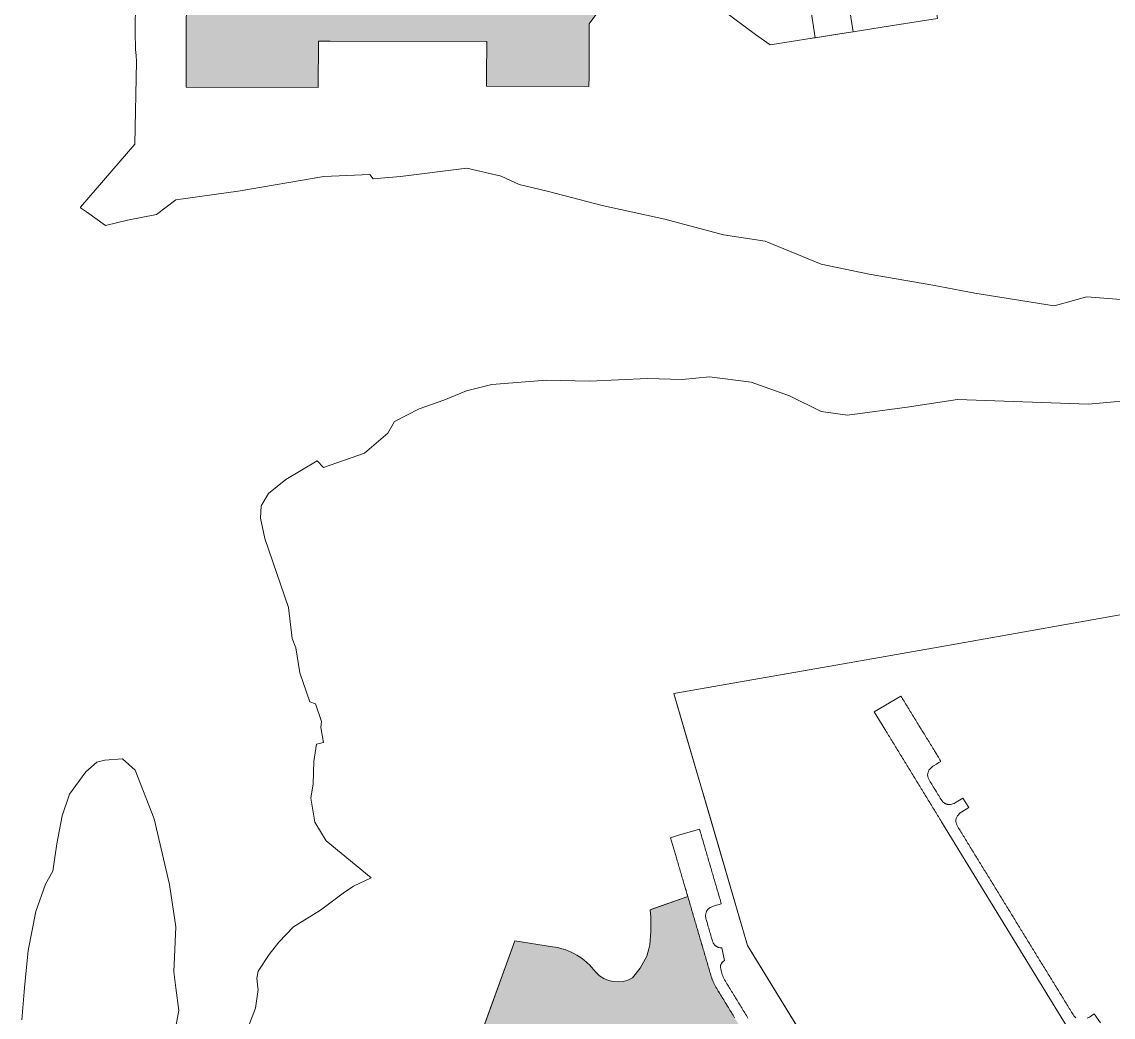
# Model space of a CAD drawing. Header units: metres. Extents: x 662613 to 666742, y 2728069 to 2732733.
# Drawn here: x 662990 to 663576, y 2729539 to 2730074 of the extents above; entities that cross this region are included whole.
import ezdxf

# ---------------------------------------------------------------- set-up
doc = ezdxf.new("R2010")
doc.units = ezdxf.units.M
doc.header["$MEASUREMENT"] = 0
doc.layers.add('Open area$0$INTENSIVE LANDSCAPING AND PLAZAS', color=7, linetype='Continuous', true_color=0xecf9e2)
doc.layers.add('Xref_DQ_MasterPlan_2024$0$DQ_PLOTS', color=252, linetype='Continuous', lineweight=15)
doc.layers.add('Xref_DQ_MasterPlan_2024$0$DQ_ROADS', color=8, linetype='Continuous', lineweight=13)

# ---------------------------------------------------------------- blocks, each defined once
blk = doc.blocks.new('Xref_DQ_MasterPlan_2024$0$DQ_Roads_')
at = {"layer": 'Xref_DQ_MasterPlan_2024$0$DQ_ROADS'}
for points in [[(663372.7587, 2729538.947), (663372.3418, 2729539.6286), (663371.9218, 2729540.3113), (663371.5042, 2729540.9922), (663371.0851, 2729541.6747), (663370.6651, 2729542.3559), (663370.2443, 2729543.0387), (663369.8273, 2729543.7191), (663369.4101, 2729544.4014), (663368.991, 2729545.0824), (663368.5718, 2729545.7643), (663368.1528, 2729546.4462), (663367.7351, 2729547.1274), (663367.318, 2729547.8091), (663366.8997, 2729548.4916), (663366.4814, 2729549.1747), (663366.0611, 2729549.8564), (663365.6452, 2729550.5367), (663365.2276, 2729551.2191), (663364.811, 2729551.9012), (663364.3948, 2729552.5841), (663363.9806, 2729553.2673), (663363.5633, 2729553.9547), (663363.1558, 2729554.6377), (663362.7489, 2729555.327), (663362.3536, 2729556.0177), (663361.9784, 2729556.7123), (663361.628, 2729557.4125), (663361.2995, 2729558.1334), (663361.0003, 2729558.8558), (663360.722, 2729559.5956), (663360.4634, 2729560.3397), (663360.2224, 2729561.0919), (663359.9917, 2729561.8509), (663359.7677, 2729562.6143), (663359.542, 2729563.3814), (663359.3168, 2729564.1489), (663359.0913, 2729564.9157), (663358.8662, 2729565.6841), (663358.6413, 2729566.4503), (663358.4151, 2729567.2174), (663358.1893, 2729567.985), (663357.9661, 2729568.7531), (663357.7404, 2729569.5207), (663357.5159, 2729570.2887), (663357.2882, 2729571.0563), (663357.0627, 2729571.8232), (663356.8374, 2729572.5907), (663356.6105, 2729573.3588), (663356.3881, 2729574.1257), (663356.1635, 2729574.8943), (663355.9394, 2729575.662), (663355.7152, 2729576.4306), (663355.4895, 2729577.198), (663355.2639, 2729577.9661), (663355.0375, 2729578.7331), (663354.8125, 2729579.5009), (663354.5881, 2729580.2688), (663354.3644, 2729581.0361), (663354.1378, 2729581.8042), (663353.9124, 2729582.5716), (663353.6891, 2729583.3392), (663353.4627, 2729584.1078), (663353.2392, 2729584.8748), (663353.0147, 2729585.6423), (663352.7902, 2729586.4108), (663352.565, 2729587.1783), (663352.34, 2729587.9461), (663352.1151, 2729588.7131), (663351.8892, 2729589.4812), (663351.6644, 2729590.2475), (663351.4388, 2729591.0163), (663351.2135, 2729591.7836), (663350.9877, 2729592.5515), (663350.7621, 2729593.3187), (663350.5366, 2729594.0853), (663350.3116, 2729594.8527), (663350.0868, 2729595.6207), (663349.8607, 2729596.3883), (663349.6353, 2729597.1556), (663349.4099, 2729597.9235), (663349.1861, 2729598.6905), (663348.9601, 2729599.459), (663348.7362, 2729600.2261), (663348.5114, 2729600.9943), (663348.287, 2729601.7623), (663348.061, 2729602.5299), (663347.8362, 2729603.2971), (663347.6107, 2729604.0652), (663347.3844, 2729604.8324), (663347.1597, 2729605.6003), (663346.9353, 2729606.368), (663346.7114, 2729607.1356), (663346.4869, 2729607.9032), (663346.2614, 2729608.6718), (663346.0369, 2729609.4391), (663345.8121, 2729610.2065), (663345.5857, 2729610.9746), (663345.3585, 2729611.7431), (663345.1317, 2729612.5091), (663344.9034, 2729613.2764), (663344.6788, 2729614.0433), (663344.4532, 2729614.8113), (663344.2271, 2729615.5783), (663344.001, 2729616.3469), (663343.777, 2729617.1136), (663343.5489, 2729617.8819), (663343.3241, 2729618.6492), (663343.1012, 2729619.4158), (663342.8748, 2729620.1833), (663342.6466, 2729620.9512), (663342.4226, 2729621.7182), (663342.1962, 2729622.4857), (663341.9724, 2729623.253), (663341.7472, 2729624.0216), (663341.5216, 2729624.7886), (663338.324, 2729635.5933), (663342.1862, 2729636.732), (663353.9303, 2729640.1945), (663354.2781, 2729638.9907), (663354.498, 2729638.2217), (663354.7257, 2729637.4547), (663354.9515, 2729636.687), (663355.1766, 2729635.9195), (663355.3999, 2729635.1516), (663355.6259, 2729634.3854), (663355.8513, 2729633.6168), (663356.0771, 2729632.8495), (663356.3049, 2729632.0826), (663356.5308, 2729631.3143), (663356.7553, 2729630.5466), (663356.9812, 2729629.7805), (663357.2071, 2729629.0122), (663357.4378, 2729628.2427), (663357.6607, 2729627.4771), (663357.8855, 2729626.7102), (663358.1075, 2729625.9409), (663358.3334, 2729625.1732), (663358.5583, 2729624.4058), (663358.7841, 2729623.6385), (663359.0069, 2729622.8703), (663359.2318, 2729622.1026), (663359.4612, 2729621.3352), (663359.9078, 2729619.7979), (663360.1319, 2729619.0303), (663360.3561, 2729618.2625), (663360.579, 2729617.4935), (663360.8054, 2729616.7271), (663361.0283, 2729615.9591), (663361.2512, 2729615.1904), (663361.4761, 2729614.4232), (663361.7012, 2729613.655), (663361.926, 2729612.8872), (663362.151, 2729612.1193), (663362.3742, 2729611.3513), (663362.5988, 2729610.5839), (663362.8228, 2729609.8151), (663363.0462, 2729609.048), (663363.2715, 2729608.2794), (663363.4948, 2729607.5113), (663363.7193, 2729606.7441), (663363.943, 2729605.9752), (663364.4926, 2729604.0895), (663364.7163, 2729603.3217), (663364.9401, 2729602.5518), (663365.1605, 2729601.7851), (663365.3834, 2729601.015), (663365.637, 2729600.1159), (663364.4739, 2729599.7705), (663363.708, 2729599.5415), (663361.817, 2729598.9728), (663361.0601, 2729598.7172), (663359.5681, 2729598.0855), (663359.2123, 2729597.859), (663358.8731, 2729597.6083), (663358.5584, 2729597.2998), (663358.2649, 2729596.971), (663357.998, 2729596.551), (663357.7518, 2729596.1186), (663357.6401, 2729595.7923), (663357.5515, 2729595.459), (663357.224, 2729593.9718), (663357.3884, 2729592.1339), (663357.5308, 2729591.6148), (663357.9784, 2729590.0436), (663358.2031, 2729589.2753), (663358.4265, 2729588.5076), (663358.6479, 2729587.7394), (663358.8757, 2729586.972), (663359.0998, 2729586.2032), (663359.3221, 2729585.4355), (663359.5436, 2729584.6671), (663359.7687, 2729583.8991), (663359.9966, 2729583.132), (663360.2205, 2729582.3586), (663360.446, 2729581.5959), (663360.6711, 2729580.8282), (663360.916, 2729580.0667), (663361.1881, 2729579.3008), (663361.2612, 2729579.1403), (663361.3342, 2729578.9798), (663361.5648, 2729578.7021), (663362.1032, 2729577.976), (663362.2364, 2729577.8255), (663362.3796, 2729577.6845), (663362.5387, 2729577.5678), (663362.7057, 2729577.4625), (663363.0185, 2729577.25), (663363.3309, 2729577.0368), (663363.4182, 2729576.9808), (663363.5094, 2729576.9393), (663364.0289, 2729576.7329), (663364.5148, 2729576.6209), (663365.0072, 2729576.543), (663365.5022, 2729576.483), (663366.0002, 2729576.4577), (663367.2812, 2729569.7391), (663366.5534, 2729569.1886), (663366.0022, 2729568.6293), (663365.6691, 2729568.1214), (663365.4718, 2729567.6251), (663365.2728, 2729567.1064), (663365.2005, 2729566.7015), (663365.1973, 2729565.925), (663365.3263, 2729565.148), (663365.5198, 2729564.3735), (663365.7264, 2729563.604), (663365.9285, 2729562.8417), (663366.1372, 2729562.0937), (663366.3869, 2729561.3519), (663366.6865, 2729560.634), (663367.044, 2729559.932), (663367.4252, 2729559.2405), (663367.8248, 2729558.5506), (663368.2422, 2729557.8689), (663368.6593, 2729557.1863), (663369.0782, 2729556.5039), (663369.4954, 2729555.8222), (663369.9132, 2729555.1419), (663370.3331, 2729554.4583), (663370.7539, 2729553.7745), (663371.1728, 2729553.092), (663371.5843, 2729552.4086), (663371.9969, 2729551.7254), (663372.4133, 2729551.0419), (663372.8303, 2729550.3594), (663373.2487, 2729549.6765), (663373.6666, 2729548.9959), (663374.0829, 2729548.3121), (663374.5035, 2729547.6301), (663374.9208, 2729546.9497), (663375.3385, 2729546.2667), (663375.7597, 2729545.5854), (663376.1769, 2729544.9016), (663376.5948, 2729544.2206), (663377.0103, 2729543.5375), (663377.4288, 2729542.8577), (663377.846, 2729542.1712), (663378.2614, 2729541.489), (663378.6786, 2729540.8075), (663379.0955, 2729540.1234), (663379.5116, 2729539.4402), (663379.9277, 2729538.7589)], [(663555.7743, 2729526.7355), (663545.3522, 2729543.9718), (663498.0285, 2729620.995), (663485.8703, 2729640.975), (663483.9062, 2729644.2058), (663483.4868, 2729644.89), (663483.07, 2729645.5733), (663482.6524, 2729646.2555), (663482.2298, 2729646.9361), (663481.8129, 2729647.6198), (663481.3975, 2729648.302), (663480.9807, 2729648.9811), (663480.5627, 2729649.6654), (663480.1402, 2729650.3498), (663479.7228, 2729651.0293), (663479.3051, 2729651.7112), (663478.8903, 2729652.3924), (663478.4674, 2729653.077), (663478.0516, 2729653.7577), (663477.6319, 2729654.4415), (663477.2171, 2729655.1229), (663476.7978, 2729655.8052), (663476.3759, 2729656.4869), (663475.958, 2729657.1685), (663475.5417, 2729657.8483), (663475.123, 2729658.5303), (663474.7057, 2729659.2145), (663474.287, 2729659.8968), (663473.8699, 2729660.5772), (663473.4524, 2729661.2597), (663473.0347, 2729661.9423), (663472.6139, 2729662.6242), (663472.1973, 2729663.3053), (663471.7797, 2729663.9883), (663471.361, 2729664.6699), (663470.942, 2729665.3526), (663470.5253, 2729666.0341), (663470.1052, 2729666.7174), (663469.6893, 2729667.3977), (663469.2723, 2729668.0799), (663468.852, 2729668.7624), (663468.4308, 2729669.4439), (663468.0116, 2729670.126), (663467.5939, 2729670.8053), (663467.1775, 2729671.4867), (663466.758, 2729672.1712), (663466.3382, 2729672.8522), (663465.9211, 2729673.5332), (663465.5035, 2729674.2155), (663465.0866, 2729674.8969), (663464.6683, 2729675.5799), (663464.2507, 2729676.2627), (663463.8321, 2729676.9458), (663463.4153, 2729677.6278), (663462.9998, 2729678.3092), (663462.5851, 2729678.9926), (663462.1694, 2729679.6765), (663461.7531, 2729680.3593), (663461.3375, 2729681.043), (663460.9204, 2729681.7216), (663460.5017, 2729682.4037), (663460.0839, 2729683.0858), (663459.6663, 2729683.7674), (663459.2482, 2729684.4496), (663458.83, 2729685.1317), (663458.4089, 2729685.8164), (663457.9855, 2729686.5023), (663457.5707, 2729687.1739), (663457.1519, 2729687.8552), (663456.7356, 2729688.5373), (663456.3217, 2729689.2191), (663455.9059, 2729689.9027), (663455.4888, 2729690.5866), (663455.0743, 2729691.2695), (663454.6572, 2729691.9509), (663454.2419, 2729692.6331), (663453.8251, 2729693.3163), (663453.4354, 2729693.9582), (663447.8057, 2729703.1514), (663462.1041, 2729711.6499), (663462.5246, 2729710.9684), (663462.9433, 2729710.2871), (663463.3626, 2729709.6061), (663463.7826, 2729708.9241), (663464.2011, 2729708.2428), (663464.6205, 2729707.5618), (663465.04, 2729706.8807), (663465.4596, 2729706.2001), (663465.8809, 2729705.517), (663466.2999, 2729704.836), (663466.718, 2729704.1553), (663467.1357, 2729703.4725), (663467.5553, 2729702.7902), (663467.9728, 2729702.1082), (663468.3925, 2729701.427), (663468.8109, 2729700.7451), (663469.2304, 2729700.0618), (663469.6468, 2729699.3814), (663470.0652, 2729698.6976), (663470.4826, 2729698.0163), (663470.8994, 2729697.3341), (663471.317, 2729696.6518), (663471.7357, 2729695.9683), (663472.153, 2729695.2857), (663472.9895, 2729693.9218), (663473.4091, 2729693.242), (663473.8254, 2729692.5571), (663474.2453, 2729691.8757), (663474.6633, 2729691.1949), (663475.0797, 2729690.5106), (663475.4973, 2729689.8298), (663475.9149, 2729689.1471), (663476.3348, 2729688.465), (663476.753, 2729687.784), (663477.171, 2729687.1016), (663477.5903, 2729686.4193), (663478.0075, 2729685.737), (663478.4248, 2729685.0573), (663478.8432, 2729684.3736), (663479.2624, 2729683.6914), (663479.6786, 2729683.0101), (663480.1041, 2729682.3112), (663480.9486, 2729680.9339), (663481.3717, 2729680.2426), (663481.7953, 2729679.5556), (663482.2134, 2729678.8731), (663482.6285, 2729678.1907), (663482.8372, 2729677.8494), (663483.0459, 2729677.5081), (663483.5817, 2729676.6297), (663482.5335, 2729676.0016), (663481.8473, 2729675.5906), (663481.1624, 2729675.1761), (663479.5727, 2729674.1496), (663479.2538, 2729673.9591), (663478.9489, 2729673.7469), (663478.6327, 2729673.4896), (663478.3335, 2729673.2127), (663477.7608, 2729672.6324), (663477.1445, 2729671.8783), (663476.8514, 2729671.2431), (663476.6702, 2729670.8625), (663476.4893, 2729670.0871), (663476.4523, 2729669.315), (663476.5366, 2729668.558), (663476.724, 2729667.8022), (663477.0087, 2729667.0948), (663477.3808, 2729666.3987), (663477.7983, 2729665.7143), (663478.2174, 2729665.0334), (663478.636, 2729664.3504), (663479.0559, 2729663.6697), (663479.471, 2729662.9883), (663479.8924, 2729662.3041), (663480.3118, 2729661.6243), (663481.1467, 2729660.2596), (663481.5644, 2729659.5779), (663481.9825, 2729658.8964), (663482.4026, 2729658.2143), (663482.8219, 2729657.5342), (663483.2365, 2729656.8659), (663483.6482, 2729656.2097), (663484.0727, 2729655.5559), (663484.5216, 2729654.8946), (663484.8852, 2729654.573), (663485.2674, 2729654.2738), (663485.6325, 2729654.0757), (663486.0106, 2729653.9035), (663486.2238, 2729653.7878), (663486.4445, 2729653.6873), (663486.6766, 2729653.6081), (663486.9135, 2729653.5451), (663487.1536, 2729653.4915), (663487.3969, 2729653.4548), (663487.6413, 2729653.4205), (663487.8874, 2729653.4032), (663488.7907, 2729653.4935), (663490.6344, 2729654.0299), (663491.8234, 2729654.6538), (663495.3954, 2729656.9207), (663498.4756, 2729651.7871), (663494.731, 2729649.5404), (663493.8442, 2729648.9655), (663492.455, 2729647.3995), (663491.7049, 2729645.9248), (663491.5599, 2729645.0662), (663491.5718, 2729644.3031), (663491.7024, 2729643.5628), (663491.9335, 2729642.8495), (663492.2634, 2729642.1429), (663492.6698, 2729641.4569), (663493.0892, 2729640.7743), (663493.5071, 2729640.0929), (663493.9268, 2729639.4105), (663494.344, 2729638.7283), (663494.7609, 2729638.0476), (663495.1783, 2729637.3638), (663495.5965, 2729636.6824), (663496.0163, 2729636.0008), (663496.4344, 2729635.3191), (663496.8538, 2729634.637), (663497.274, 2729633.9545), (663497.6889, 2729633.2727), (663498.1065, 2729632.5887), (663498.5258, 2729631.9085), (663498.9433, 2729631.2265), (663499.3606, 2729630.5435), (663499.7795, 2729629.8624), (663500.1978, 2729629.1796), (663500.6162, 2729628.4976), (663501.0342, 2729627.8163), (663501.4516, 2729627.1335), (663501.8699, 2729626.4503), (663502.2879, 2729625.7684), (663502.7052, 2729625.087), (663503.1207, 2729624.4037), (663503.5391, 2729623.7226), (663503.958, 2729623.0402), (663504.3768, 2729622.358), (663504.7947, 2729621.6761), (663505.2118, 2729620.9943), (663505.6308, 2729620.3113), (663506.049, 2729619.6296), (663506.4676, 2729618.9476), (663506.8841, 2729618.2651), (663507.3002, 2729617.5826), (663507.7185, 2729616.9013), (663508.1382, 2729616.2199), (663508.5574, 2729615.5376), (663508.9739, 2729614.8552), (663509.3912, 2729614.1726), (663509.811, 2729613.4913), (663510.2289, 2729612.8091), (663510.6473, 2729612.1275), (663511.0642, 2729611.4448), (663511.4853, 2729610.7621), (663511.9017, 2729610.0809), (663512.3187, 2729609.3996), (663512.7361, 2729608.7164), (663513.1571, 2729608.0353), (663513.5756, 2729607.3542), (663513.9933, 2729606.6716), (663514.4119, 2729605.9897), (663514.8298, 2729605.3077), (663515.248, 2729604.6264), (663515.6667, 2729603.9435), (663516.084, 2729603.2615), (663516.5015, 2729602.5799), (663516.9195, 2729601.897), (663517.3397, 2729601.2167), (663517.7555, 2729600.5326), (663518.1745, 2729599.8522), (663518.5926, 2729599.1691), (663519.0103, 2729598.488), (663519.429, 2729597.8062), (663519.8487, 2729597.125), (663520.266, 2729596.4427), (663520.6848, 2729595.7616), (663521.1029, 2729595.0786), (663521.5211, 2729594.3976), (663521.9401, 2729593.715), (663522.3588, 2729593.0344), (663522.7761, 2729592.3513), (663523.1953, 2729591.6707), (663523.6134, 2729590.9868), (663524.032, 2729590.3068), (663524.4494, 2729589.6233), (663525.288, 2729588.2608), (663525.7062, 2729587.5794), (663526.1241, 2729586.8974), (663526.5426, 2729586.2152), (663526.962, 2729585.5336), (663527.3804, 2729584.8522), (663527.7988, 2729584.1701), (663528.2173, 2729583.4885), (663528.6357, 2729582.8071), (663529.0549, 2729582.1253), (663529.4737, 2729581.4446), (663529.8931, 2729580.7638), (663530.3122, 2729580.0815), (663530.7316, 2729579.4005), (663531.1517, 2729578.7193), (663531.5703, 2729578.0364), (663531.9896, 2729577.3557), (663532.4078, 2729576.6748), (663532.8256, 2729575.9926), (663533.2452, 2729575.3111), (663533.6641, 2729574.6299), (663534.0841, 2729573.9476), (663534.5013, 2729573.2663), (663534.9197, 2729572.5842), (663535.3393, 2729571.9022), (663535.7584, 2729571.2206), (663536.177, 2729570.5389), (663536.5949, 2729569.8571), (663537.0137, 2729569.1736), (663537.4301, 2729568.495), (663537.8498, 2729567.8137), (663538.2689, 2729567.1324), (663538.6908, 2729566.4505), (663539.1103, 2729565.7699), (663539.5302, 2729565.0886), (663539.9486, 2729564.4066), (663540.3671, 2729563.7252), (663540.7859, 2729563.0436), (663541.2051, 2729562.3609), (663541.6234, 2729561.6808), (663542.0428, 2729560.9989), (663542.4616, 2729560.3169), (663542.881, 2729559.6367), (663543.3003, 2729558.9542), (663543.7189, 2729558.2729), (663544.1384, 2729557.5914), (663544.5575, 2729556.9103), (663544.9769, 2729556.2294), (663545.3967, 2729555.5478), (663545.816, 2729554.8664), (663546.2349, 2729554.1849), (663546.6541, 2729553.5041), (663547.0741, 2729552.8211), (663547.4921, 2729552.1408), (663547.9111, 2729551.4587), (663548.3307, 2729550.778), (663548.7502, 2729550.0965), (663549.1691, 2729549.4154), (663549.5887, 2729548.7336), (663550.0072, 2729548.0525), (663550.4265, 2729547.3721), (663550.8469, 2729546.6891), (663551.2659, 2729546.0081), (663551.6854, 2729545.3269), (663552.1034, 2729544.6453), (663552.522, 2729543.964), (663552.9399, 2729543.283), (663553.3607, 2729542.6018), (663553.7815, 2729541.9216), (663554.1942, 2729541.2569), (663554.5877, 2729540.628), (663554.9826, 2729540.0075), (663556.0987, 2729538.8807)], [(663562.0288, 2729538.6283), (663563.2832, 2729539.2562), (663565.868, 2729540.9854), (663569.3298, 2729536.1501)]]:
    blk.add_lwpolyline(points, dxfattribs=at)
blk = doc.blocks.new('Xref_DQ_MasterPlan_2024')
at = {"layer": 'Xref_DQ_MasterPlan_2024$0$DQ_PLOTS'}
for points in [[(663078.41, 2730111.14), (663078.26, 2730043.08), (663078.25, 2730038.75), (663149.17, 2730038.6), (663149.22, 2730063.45), (663155.6, 2730063.44), (663239.62, 2730063.26), (663239.58, 2730044.73), (663239.57, 2730039.2), (663294.57, 2730039.08), (663294.58, 2730044.62), (663294.61, 2730057.24), (663294.64, 2730072.75), (663308.4, 2730091.6)], [(663366.54, 2730079.87), (663384.08, 2730067.12), (663391.95, 2730061.43), (663414.43, 2730065.03), (663415.36, 2730065.18), (663415.39, 2730065.18), (663415.98, 2730065.27), (663428.09, 2730067.18), (663432.7, 2730067.91), (663436.41, 2730068.49), (663451.97, 2730070.9), (663453.08, 2730071.07), (663481.69, 2730075.61)], [(663589.83, 2729757.08), (663491.15, 2729739.66), (663431.3, 2729729.09), (663401.5, 2729723.82), (663386.18, 2729721.12), (663340.17, 2729712.99), (663346.63, 2729690.91), (663353.25, 2729668.29), (663358, 2729652.04), (663361.04, 2729641.64), (663379.73, 2729577.76), (663464.08, 2729440.11)], [(662989.98, 2729537.87), (662991.42, 2729554.9), (662991.9, 2729560.49), (662993.42, 2729574.96), (662997.55, 2729595.92), (663002.61, 2729610.58), (663006.66, 2729617.63), (663008.75, 2729632.27), (663011.71, 2729647.37), (663015.54, 2729659.06), (663024.28, 2729670.97), (663030.27, 2729676.11), (663034.55, 2729677.29), (663044.01, 2729677.91), (663050.82, 2729671.92), (663061.07, 2729645.79), (663069.34, 2729610.43), (663072.63, 2729587.78), (663071.59, 2729563.54), (663072.72, 2729554.9), (663074.29, 2729542.89), (663070.74, 2729523.79)], [(663110.04, 2729530.03), (663115.5, 2729544), (663116.83, 2729554.05), (663116.74, 2729554.9), (663116.19, 2729560.16), (663116.97, 2729563.88), (663122.87, 2729572.91), (663128.08, 2729579.56), (663135.81, 2729587.77), (663150.37, 2729596.71), (663162.61, 2729605.77), (663168.18, 2729609.63), (663177.62, 2729614.07), (663153.49, 2729634), (663147.31, 2729643.9), (663145.2, 2729656.83), (663146.5, 2729664.51), (663146.75, 2729676.61), (663148.21, 2729685.95), (663152.08, 2729686.71), (663150.48, 2729694.77), (663150.94, 2729697.99), (663147.66, 2729707.54), (663144.58, 2729708.59), (663139.2, 2729724.23), (663137.17, 2729737.62), (663135.11, 2729742.6), (663133.17, 2729759.2), (663120.48, 2729796.24), (663118.22, 2729807.29), (663118.52, 2729813.85), (663122.37, 2729820.47), (663131.79, 2729827.97), (663148.62, 2729838.12), (663152.05, 2729834.39), (663173.94, 2729842.2), (663186.51, 2729852.91), (663190.09, 2729859.26), (663203.3, 2729865.94), (663216.67, 2729870.59), (663228.81, 2729875.72), (663242.42, 2729878.97), (663271.75, 2729881.41), (663294.78, 2729880.88), (663325.95, 2729882.2), (663344.62, 2729881.71), (663359.37, 2729883.22), (663381.74, 2729880.24), (663402.2, 2729872.88), (663419.26, 2729864.61), (663433.46, 2729862.52), (663465.46, 2729866.9), (663492.42, 2729871.01), (663562.9, 2729868.52), (663594.13, 2729871.35)], [(663308.4, 2730091.6), (663294.64, 2730072.75), (663294.61, 2730057.24), (663294.58, 2730044.62), (663294.57, 2730039.08), (663239.57, 2730039.2), (663239.58, 2730044.73), (663239.62, 2730063.26), (663155.6, 2730063.44), (663149.22, 2730063.45), (663149.17, 2730038.6), (663149.17, 2730038.6), (663078.25, 2730038.75), (663078.26, 2730043.08), (663078.41, 2730111.14)], [(663469.52, 2729431.24), (663379.73, 2729577.76), (663340.17, 2729712.99), (663386.18, 2729721.12), (663431.3, 2729729.09), (663491.15, 2729739.66), (663589.83, 2729757.08)]]:
    blk.add_lwpolyline(points, dxfattribs=at)
for points in [[(663379.93, 2729538.76), (663379.51, 2729539.44), (663379.1, 2729540.12), (663378.68, 2729540.81), (663378.26, 2729541.49), (663377.85, 2729542.17), (663377.43, 2729542.86), (663377.01, 2729543.54), (663376.59, 2729544.22), (663376.18, 2729544.9), (663375.76, 2729545.59), (663375.34, 2729546.27), (663374.92, 2729546.95), (663374.5, 2729547.63), (663374.08, 2729548.31), (663373.67, 2729549), (663373.25, 2729549.68), (663372.83, 2729550.36), (663372.41, 2729551.04), (663372, 2729551.73), (663371.58, 2729552.41), (663371.17, 2729553.09), (663370.75, 2729553.77), (663370.33, 2729554.46), (663369.91, 2729555.14), (663369.5, 2729555.82), (663369.08, 2729556.5), (663368.66, 2729557.19), (663368.24, 2729557.87), (663367.82, 2729558.55), (663367.43, 2729559.24), (663367.04, 2729559.93), (663366.69, 2729560.63), (663366.39, 2729561.35), (663366.14, 2729562.09), (663365.93, 2729562.84), (663365.73, 2729563.6), (663365.52, 2729564.37), (663365.33, 2729565.15), (663365.2, 2729565.92), (663365.2, 2729566.7), (663365.27, 2729567.11), (663365.47, 2729567.63), (663365.67, 2729568.12), (663366, 2729568.63), (663366.55, 2729569.19), (663367.28, 2729569.74), (663366, 2729576.46), (663365.5, 2729576.48), (663365.01, 2729576.54), (663364.51, 2729576.62), (663364.03, 2729576.73), (663363.51, 2729576.94), (663363.42, 2729576.98), (663363.33, 2729577.04), (663363.02, 2729577.25), (663362.71, 2729577.46), (663362.54, 2729577.57), (663362.38, 2729577.68), (663362.24, 2729577.83), (663362.1, 2729577.98), (663361.56, 2729578.7), (663361.33, 2729578.98), (663361.26, 2729579.14), (663361.19, 2729579.3), (663360.92, 2729580.07), (663360.67, 2729580.83), (663360.45, 2729581.6), (663360.22, 2729582.36), (663360, 2729583.13), (663359.77, 2729583.9), (663359.54, 2729584.67), (663359.32, 2729585.44), (663359.1, 2729586.2), (663358.88, 2729586.97), (663358.65, 2729587.74), (663358.43, 2729588.51), (663358.2, 2729589.28), (663357.98, 2729590.04), (663357.53, 2729591.61), (663357.39, 2729592.13), (663357.22, 2729593.97), (663357.55, 2729595.46), (663357.64, 2729595.79), (663357.75, 2729596.12), (663358, 2729596.55), (663358.26, 2729596.97), (663358.56, 2729597.3), (663358.87, 2729597.61), (663359.21, 2729597.86), (663359.57, 2729598.09), (663361.06, 2729598.72), (663361.82, 2729598.97), (663363.71, 2729599.54), (663364.47, 2729599.77), (663365.64, 2729600.12), (663365.38, 2729601.02), (663365.16, 2729601.79), (663364.94, 2729602.55), (663364.72, 2729603.32), (663364.49, 2729604.09), (663363.94, 2729605.98), (663363.72, 2729606.74), (663363.49, 2729607.51), (663363.27, 2729608.28), (663363.05, 2729609.05), (663362.82, 2729609.82), (663362.6, 2729610.58), (663362.37, 2729611.35), (663362.15, 2729612.12), (663361.93, 2729612.89), (663361.7, 2729613.65), (663361.48, 2729614.42), (663361.25, 2729615.19), (663361.03, 2729615.96), (663360.81, 2729616.73), (663360.58, 2729617.49), (663360.36, 2729618.26), (663360.13, 2729619.03), (663359.91, 2729619.8), (663359.46, 2729621.34), (663359.23, 2729622.1), (663359.01, 2729622.87), (663358.78, 2729623.64), (663358.56, 2729624.41), (663358.33, 2729625.17), (663358.11, 2729625.94), (663357.89, 2729626.71), (663357.66, 2729627.48), (663357.44, 2729628.24), (663357.21, 2729629.01), (663356.98, 2729629.78), (663356.76, 2729630.55), (663356.53, 2729631.31), (663356.3, 2729632.08), (663356.08, 2729632.85), (663355.85, 2729633.62), (663355.63, 2729634.39), (663355.4, 2729635.15), (663355.18, 2729635.92), (663354.95, 2729636.69), (663354.73, 2729637.45), (663354.5, 2729638.22), (663354.28, 2729638.99), (663354.05, 2729639.78), (663353.93, 2729640.19), (663342.19, 2729636.73), (663338.32, 2729635.59), (663339.94, 2729630.15), (663341.52, 2729624.79), (663341.75, 2729624.02), (663341.97, 2729623.25), (663342.2, 2729622.49), (663342.42, 2729621.72), (663342.65, 2729620.95), (663342.87, 2729620.18), (663343.1, 2729619.42), (663343.32, 2729618.65), (663343.55, 2729617.88), (663343.78, 2729617.11), (663344, 2729616.35), (663344.23, 2729615.58), (663344.45, 2729614.81), (663344.68, 2729614.04), (663344.9, 2729613.28), (663345.13, 2729612.51), (663345.36, 2729611.74), (663345.59, 2729610.97), (663345.81, 2729610.21), (663346.04, 2729609.44), (663346.26, 2729608.67), (663346.49, 2729607.9), (663346.71, 2729607.14), (663346.94, 2729606.37), (663347.16, 2729605.6), (663347.38, 2729604.83), (663347.61, 2729604.07), (663347.64, 2729603.97), (663329.82, 2729597.76), (663327.34, 2729596.9), (663327.86, 2729592.87), (663327.84, 2729585.22), (663327.22, 2729578.07), (663326.77, 2729575.98), (663325.58, 2729571.97), (663322.12, 2729565.59), (663317.93, 2729560.35, -0.354965), (663298.21, 2729563.32, 0.204951), (663274.93, 2729577.08), (663254.82, 2729580.25), (663238.09, 2729534.26)], [(663603.15, 2729922.96), (663562, 2729926.05), (663544.4, 2729921.3), (663501.83, 2729928.06), (663479.23, 2729932.45), (663444.99, 2729938.34), (663419.33, 2729943.74), (663389.11, 2729956.05), (663366.81, 2729959.37), (663335.25, 2729967.76), (663301.69, 2729975.23), (663272.13, 2729982.88), (663257.15, 2729986.54), (663247.49, 2729991.02), (663228.89, 2729995.21), (663193.27, 2729990.76), (663178.61, 2729989.46), (663176.82, 2729991.85), (663152.09, 2729990.83), (663106.11, 2729982.9), (663072.67, 2729978.19), (663062.23, 2729970.36), (663046.65, 2729967.29), (663034.84, 2729964.49), (663024.74, 2729971.71), (663021.58, 2729973.96), (663021.42, 2729974.23), (663050.69, 2730008.05), (663051.65, 2730052.52, -0.080148), (663054.61, 2730103.96, 0.021321)], [(663228.42, 2729507.7), (663254.82, 2729580.25), (663274.93, 2729577.08, -0.204952), (663298.21, 2729563.32, 0.354964), (663317.93, 2729560.35), (663322.12, 2729565.59), (663325.58, 2729571.97), (663326.77, 2729575.98), (663327.22, 2729578.07), (663327.84, 2729585.22), (663327.86, 2729592.87), (663327.34, 2729596.9), (663327.34, 2729596.9), (663347.64, 2729603.97), (663347.84, 2729603.3), (663348.06, 2729602.53), (663348.29, 2729601.76), (663348.51, 2729600.99), (663348.74, 2729600.23), (663348.96, 2729599.46), (663349.19, 2729598.69), (663349.41, 2729597.92), (663349.64, 2729597.16), (663349.86, 2729596.39), (663350.09, 2729595.62), (663350.31, 2729594.85), (663350.54, 2729594.09), (663350.76, 2729593.32), (663350.99, 2729592.55), (663351.21, 2729591.78), (663351.44, 2729591.02), (663351.66, 2729590.25), (663351.89, 2729589.48), (663352.12, 2729588.71), (663352.34, 2729587.95), (663352.57, 2729587.18), (663352.79, 2729586.41), (663353.01, 2729585.64), (663353.24, 2729584.87), (663353.46, 2729584.11), (663353.53, 2729583.87), (663353.69, 2729583.34), (663353.91, 2729582.57), (663354.14, 2729581.8), (663354.36, 2729581.04), (663354.59, 2729580.27), (663354.81, 2729579.5), (663355.04, 2729578.73), (663355.26, 2729577.97), (663355.49, 2729577.2), (663355.72, 2729576.43), (663355.94, 2729575.66), (663356.16, 2729574.89), (663356.39, 2729574.13), (663356.61, 2729573.36), (663356.84, 2729572.59), (663357.06, 2729571.82), (663357.29, 2729571.06), (663357.52, 2729570.29), (663357.74, 2729569.52), (663357.97, 2729568.75), (663358.19, 2729567.98), (663358.42, 2729567.22), (663358.64, 2729566.45), (663358.87, 2729565.68), (663359.09, 2729564.92), (663359.32, 2729564.15), (663359.54, 2729563.38), (663359.77, 2729562.61), (663359.99, 2729561.85), (663360.22, 2729561.09), (663360.46, 2729560.34), (663360.62, 2729559.9), (663360.72, 2729559.6), (663361, 2729558.86), (663361.3, 2729558.13), (663361.63, 2729557.41), (663361.98, 2729556.71), (663362.35, 2729556.02), (663362.75, 2729555.33), (663363.16, 2729554.64), (663363.56, 2729553.95), (663363.98, 2729553.27), (663364.39, 2729552.58), (663364.81, 2729551.9), (663365.23, 2729551.22), (663365.65, 2729550.54), (663366.06, 2729549.86), (663366.48, 2729549.17), (663366.9, 2729548.49), (663367.32, 2729547.81), (663367.74, 2729547.13), (663368.15, 2729546.45), (663368.57, 2729545.76), (663368.99, 2729545.08), (663369.38, 2729544.45), (663369.41, 2729544.4), (663369.83, 2729543.72), (663370.24, 2729543.04), (663370.67, 2729542.36), (663371.09, 2729541.67), (663371.5, 2729540.99), (663371.92, 2729540.31), (663372.34, 2729539.63), (663372.76, 2729538.95)]]:
    blk.add_lwpolyline(points, format="xyb", dxfattribs=at)
for points in [[(663384.01, 2730102.1), (663384.18, 2730101.98), (663392.39, 2730096.04), (663394.42, 2730094.57), (663400.08, 2730102.31), (663403.73, 2730102.89), (663408.68, 2730103.71), (663410.13, 2730103.93), (663411.51, 2730094.8), (663415.98, 2730065.27), (663414.43, 2730065.03), (663391.95, 2730061.43), (663384.08, 2730067.12), (663366.54, 2730079.87), (663347.86, 2730093.46), (663364.25, 2730116.38), (663384.01, 2730102.1)], [(663436.41, 2730068.49), (663431.82, 2730097.88), (663431.82, 2730097.9), (663431.76, 2730098.18), (663437.22, 2730099.05), (663445.28, 2730100.28), (663477.05, 2730105.31), (663477.06, 2730105.29), (663481.69, 2730075.65), (663481.69, 2730075.61), (663453.08, 2730071.07), (663436.41, 2730068.49)], [(663436.41, 2730068.49), (663432.7, 2730067.91), (663415.98, 2730065.27), (663411.51, 2730094.8), (663419.91, 2730096.08), (663431.82, 2730097.88), (663436.41, 2730068.49)]]:
    blk.add_lwpolyline(points, close=True, dxfattribs=at)
blk.add_blockref('Xref_DQ_MasterPlan_2024$0$DQ_Roads_', (0, 0))
blk = doc.blocks.new('Open area')
at = {"layer": 'Open area$0$INTENSIVE LANDSCAPING AND PLAZAS'}
for points in [[(663149.17, 2730038.6), (663078.25, 2730038.75), (663078.26, 2730043.08), (663078.41, 2730111.14), (663228.22, 2730110.82), (663243.66, 2730131.07), (663246.49, 2730135.01), (663247.32, 2730136.17), (663247.39, 2730136.27), (663247.52, 2730136.45), (663251.58, 2730133.49), (663255.49, 2730130.64), (663256.92, 2730129.6), (663258.57, 2730128.39), (663260.97, 2730126.64), (663261.22, 2730126.46), (663265.32, 2730123.48), (663271.79, 2730118.78), (663273.36, 2730117.64), (663281.27, 2730111.87), (663281.53, 2730111.68), (663282.31, 2730111.11), (663283.1, 2730110.53), (663284.36, 2730109.61), (663287.02, 2730107.67), (663288.2, 2730106.8), (663288.54, 2730106.56), (663288.73, 2730106.41), (663290.4, 2730105.19), (663290.67, 2730104.99), (663295.73, 2730101.3), (663297.46, 2730100.03), (663299.18, 2730098.77), (663301.22, 2730097.29), (663304.99, 2730094.53), (663305.14, 2730094.42), (663308.61, 2730091.89), (663308.4, 2730091.6), (663294.64, 2730072.75), (663294.61, 2730057.24), (663294.58, 2730044.62), (663294.57, 2730039.08), (663239.57, 2730039.2), (663239.58, 2730044.73), (663239.62, 2730063.26), (663155.6, 2730063.44), (663149.22, 2730063.45), (663149.17, 2730038.6)], [(663327.34, 2729596.9), (663347.64, 2729603.97), (663347.84, 2729603.3), (663348.06, 2729602.53), (663348.29, 2729601.76), (663348.51, 2729600.99), (663348.74, 2729600.23), (663348.96, 2729599.46), (663349.19, 2729598.69), (663349.41, 2729597.92), (663349.64, 2729597.16), (663349.86, 2729596.39), (663350.09, 2729595.62), (663350.31, 2729594.85), (663350.54, 2729594.09), (663350.76, 2729593.32), (663350.99, 2729592.55), (663351.21, 2729591.78), (663351.44, 2729591.02), (663351.66, 2729590.25), (663351.89, 2729589.48), (663352.12, 2729588.71), (663352.34, 2729587.95), (663352.57, 2729587.18), (663352.79, 2729586.41), (663353.01, 2729585.64), (663353.24, 2729584.87), (663353.46, 2729584.11), (663353.53, 2729583.87), (663353.69, 2729583.34), (663353.91, 2729582.57), (663354.14, 2729581.8), (663354.36, 2729581.04), (663354.59, 2729580.27), (663354.81, 2729579.5), (663355.04, 2729578.73), (663355.26, 2729577.97), (663355.49, 2729577.2), (663355.72, 2729576.43), (663355.94, 2729575.66), (663356.16, 2729574.89), (663356.39, 2729574.13), (663356.61, 2729573.36), (663356.84, 2729572.59), (663357.06, 2729571.82), (663357.29, 2729571.06), (663357.52, 2729570.29), (663357.74, 2729569.52), (663357.97, 2729568.75), (663358.19, 2729567.98), (663358.42, 2729567.22), (663358.64, 2729566.45), (663358.87, 2729565.68), (663359.09, 2729564.92), (663359.32, 2729564.15), (663359.54, 2729563.38), (663359.77, 2729562.61), (663359.99, 2729561.85), (663360.22, 2729561.09), (663360.46, 2729560.34), (663360.62, 2729559.9), (663360.72, 2729559.6), (663361, 2729558.86), (663361.3, 2729558.13), (663361.63, 2729557.41), (663361.98, 2729556.71), (663362.35, 2729556.02), (663362.75, 2729555.33), (663363.16, 2729554.64), (663363.56, 2729553.95), (663363.98, 2729553.27), (663364.39, 2729552.58), (663364.81, 2729551.9), (663365.23, 2729551.22), (663365.65, 2729550.54), (663366.06, 2729549.86), (663366.48, 2729549.17), (663366.9, 2729548.49), (663367.32, 2729547.81), (663367.74, 2729547.13), (663368.15, 2729546.45), (663368.57, 2729545.76), (663368.99, 2729545.08), (663369.38, 2729544.45), (663369.41, 2729544.4), (663369.83, 2729543.72), (663370.24, 2729543.04), (663370.67, 2729542.36), (663371.09, 2729541.67), (663371.5, 2729540.99), (663371.92, 2729540.31), (663372.34, 2729539.63), (663372.76, 2729538.95), (663373.18, 2729538.26), (663373.6, 2729537.58), (663374.01, 2729536.9), (663374.43, 2729536.21), (663374.85, 2729535.53), (663375.27, 2729534.85), (663375.68, 2729534.17), (663376.1, 2729533.49), (663376.52, 2729532.8), (663376.94, 2729532.12), (663377.36, 2729531.44), (663377.77, 2729530.76), (663378.19, 2729530.07), (663378.61, 2729529.39), (663379.03, 2729528.71), (663379.44, 2729528.03), (663379.86, 2729527.35), (663380.28, 2729526.66), (663380.69, 2729525.98), (663381.11, 2729525.3), (663381.53, 2729524.62), (663381.95, 2729523.93), (663382.37, 2729523.25), (663382.78, 2729522.57), (663383.2, 2729521.89), (663383.62, 2729521.21), (663384.04, 2729520.53), (663384.46, 2729519.85), (663384.88, 2729519.16), (663385.3, 2729518.48), (663385.71, 2729517.8), (663386.13, 2729517.11), (663386.55, 2729516.43), (663386.97, 2729515.75), (663387.39, 2729515.07), (663387.81, 2729514.39), (663388.11, 2729513.9), (663388.22, 2729513.7), (663388.64, 2729513.02), (663389.06, 2729512.34), (663389.48, 2729511.66), (663389.9, 2729510.97), (663390.31, 2729510.29), (663390.73, 2729509.61), (663391.15, 2729508.93), (663391.57, 2729508.25), (663391.98, 2729507.57), (663392.4, 2729506.88), (663392.82, 2729506.2), (663393.24, 2729505.52), (663393.66, 2729504.84), (663394.08, 2729504.15), (663394.49, 2729503.47), (663394.91, 2729502.79), (663395.33, 2729502.11), (663395.74, 2729501.42), (663396.16, 2729500.74), (663396.58, 2729500.06), (663397, 2729499.38), (663397.42, 2729498.7), (663397.84, 2729498.01), (663398.26, 2729497.33), (663398.67, 2729496.65), (663399.09, 2729495.97), (663399.51, 2729495.29), (663399.93, 2729494.6), (663400.34, 2729493.92), (663400.76, 2729493.24), (663401.18, 2729492.56), (663401.6, 2729491.88), (663402.02, 2729491.19), (663402.44, 2729490.51), (663402.85, 2729489.83), (663403.27, 2729489.15), (663403.69, 2729488.47), (663404.11, 2729487.78), (663404.95, 2729486.42), (663405.36, 2729485.74), (663405.78, 2729485.06), (663406.2, 2729484.38), (663406.62, 2729483.7), (663407.04, 2729483.01), (663407.45, 2729482.33), (663407.87, 2729481.64), (663408.3, 2729480.96), (663408.71, 2729480.28), (663409.13, 2729479.6), (663409.55, 2729478.92), (663409.97, 2729478.24), (663410.39, 2729477.56), (663410.81, 2729476.88), (663411.22, 2729476.19), (663411.37, 2729475.95), (663411.64, 2729475.51), (663412.06, 2729474.83), (663412.48, 2729474.15), (663412.9, 2729473.47), (663413.32, 2729472.78), (663413.74, 2729472.1), (663414.16, 2729471.42), (663414.57, 2729470.74), (663414.99, 2729470.06), (663415.41, 2729469.37), (663415.83, 2729468.69), (663416.24, 2729468.01), (663416.66, 2729467.33), (663417.08, 2729466.65), (663417.5, 2729465.96), (663417.92, 2729465.28), (663418.33, 2729464.6), (663418.75, 2729463.92), (663419.17, 2729463.24), (663419.59, 2729462.55), (663420.01, 2729461.87), (663420.42, 2729461.19), (663420.84, 2729460.51), (663421.26, 2729459.82), (663421.68, 2729459.14), (663422.1, 2729458.46), (663422.51, 2729457.78), (663422.93, 2729457.09), (663423.35, 2729456.41), (663423.76, 2729455.73), (663424.18, 2729455.05), (663424.6, 2729454.36), (663425.02, 2729453.68), (663425.44, 2729453), (663425.86, 2729452.32), (663426.27, 2729451.64), (663426.69, 2729450.95), (663427.11, 2729450.27), (663427.53, 2729449.59), (663427.94, 2729448.91), (663428.36, 2729448.22), (663428.63, 2729447.79), (663428.78, 2729447.54), (663429.2, 2729446.86), (663429.61, 2729446.18), (663430.03, 2729445.49), (663430.45, 2729444.81), (663430.87, 2729444.13), (663431.28, 2729443.44), (663431.7, 2729442.77), (663432.12, 2729442.08), (663432.47, 2729441.51), (663432.54, 2729441.4), (663432.96, 2729440.72), (663433.37, 2729440.03), (663433.79, 2729439.35), (663434.21, 2729438.67), (663434.63, 2729437.99), (663435.04, 2729437.31), (663435.47, 2729436.62), (663435.88, 2729435.94), (663436.29, 2729435.26), (663436.72, 2729434.57), (663437.13, 2729433.89), (663437.55, 2729433.21), (663437.97, 2729432.53), (663438.38, 2729431.85), (663438.8, 2729431.16), (663439.22, 2729430.48), (663439.63, 2729429.8), (663440.05, 2729429.12), (663440.47, 2729428.43), (663440.89, 2729427.75), (663441.31, 2729427.07), (663441.73, 2729426.39), (663442.14, 2729425.7), (663442.56, 2729425.02), (663442.98, 2729424.34), (663443.2, 2729423.98), (663443.39, 2729423.66), (663443.81, 2729422.97), (663444.23, 2729422.29), (663444.65, 2729421.61), (663445.06, 2729420.93), (663445.48, 2729420.25), (663445.9, 2729419.57), (663446.32, 2729418.88), (663446.74, 2729418.2), (663447.16, 2729417.52), (663447.57, 2729416.83), (663447.99, 2729416.15), (663448.41, 2729415.47), (663448.83, 2729414.8), (663449.24, 2729414.11), (663449.67, 2729413.43), (663450.08, 2729412.74), (663450.5, 2729412.06), (663450.91, 2729411.38), (663451.33, 2729410.7), (663451.76, 2729410.02), (663452.18, 2729409.35), (663452.59, 2729408.67), (663453.01, 2729408.02), (663453.44, 2729407.36), (663453.89, 2729406.73), (663454.36, 2729406.1), (663454.6, 2729405.8), (663453.76, 2729405.29), (663453.44, 2729405.37), (663450.89, 2729394.74), (663446.76, 2729377.61), (663442.81, 2729361.16), (663441.47, 2729355.62), (663438.74, 2729344.26), (663437.98, 2729341.1), (663435.23, 2729329.66), (663419.81, 2729321.09), (663415.85, 2729318.73), (663409.45, 2729314.69), (663408.14, 2729316.82), (663404.42, 2729322.93), (663379.16, 2729364.35), (663373.02, 2729374.42), (663339.7, 2729376.19), (663334.9, 2729376.45), (663333.39, 2729378.13), (663317.75, 2729395.52), (663301.14, 2729380.57), (663294.02, 2729374.15), (663291.44, 2729371.83), (663288.77, 2729369.43), (663287.93, 2729368.67), (663286.54, 2729370.22), (663286.14, 2729370.66), (663283.51, 2729373.57), (663279.93, 2729377.53), (663280.75, 2729378.35), (663288.11, 2729384.96), (663309.75, 2729404.42), (663292.68, 2729423.42), (663290.34, 2729426.02), (663290.71, 2729433.06), (663292, 2729457.13), (663280.46, 2729469.96), (663263.75, 2729488.55), (663247.03, 2729506.71), (663228.42, 2729507.7), (663254.82, 2729580.25), (663274.93, 2729577.08, -0.204952), (663298.21, 2729563.32, 0.354964), (663317.93, 2729560.35), (663322.12, 2729565.59), (663325.58, 2729571.97), (663326.77, 2729575.98), (663327.22, 2729578.07), (663327.84, 2729585.22), (663327.86, 2729592.87), (663327.34, 2729596.9)]]:
    blk.add_hatch(color=256, dxfattribs=at).paths.add_polyline_path(points, flags=0)

msp = doc.modelspace()

# ---------------------------------------------------------------- block references
for name in ['Xref_DQ_MasterPlan_2024', 'Open area']:
    msp.add_blockref(name, (0, 0))

doc.saveas('drawing.dxf')
